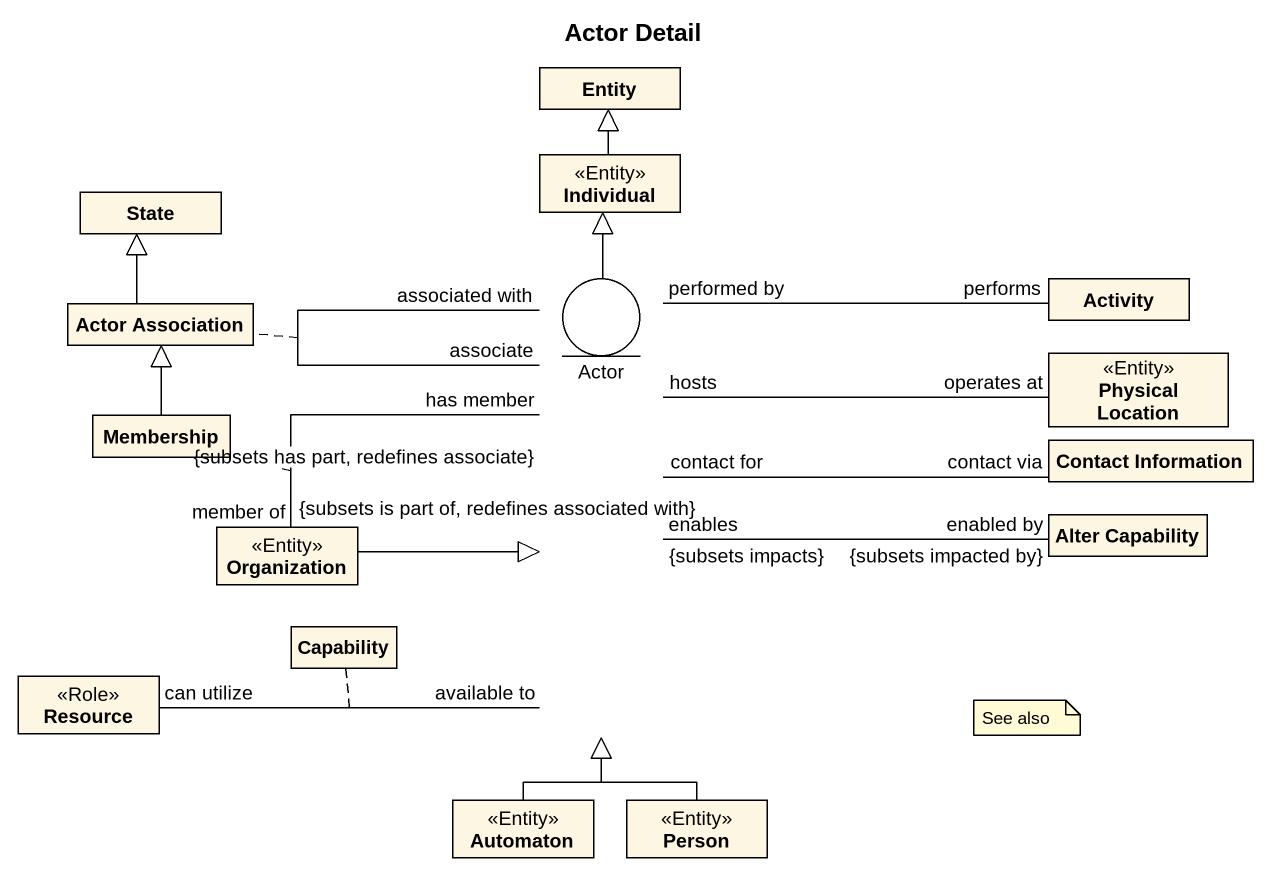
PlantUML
@startuml
title Actor Detail
allowmixing
hide circle
hide empty members
class "Entity" as Entity_
class "State" as State_
class Individual <<Entity>>
entity "Actor" as Actor_
class Activity
class "Actor Association" as Actor_Association
class "Physical Location" as Physical_Location <<Entity>>
class Membership
class "Contact Information" as Contact_Information
class "Alter Capability" as Alter_Capability
class Organization <<Entity>>
class Resource <<Role>>
class Capability
class Automaton <<Entity>>
class "Person" as Person_ <<Entity>>
Individual -up-|> Entity_
Actor_ -up-|> Individual
Actor_ "associated with" -- "associate" Actor_
Actor_ "performed by" -right- "performs" Activity
Actor_ "hosts" -right- "operates at" Physical_Location
Actor_ "contact for" -right- "contact via" Contact_Information
Actor_Association -up-|> State_
Membership -up-|> Actor_Association
Alter_Capability "enabled by\n{subsets impacted by}" -left- "enables\n{subsets impacts}" Actor_
Organization "member of\n{subsets is part of, redefines associated with}" -right- "has member\n{subsets has part, redefines associate}" Actor_
Organization -right-|> Actor_
Resource "can utilize" -right- "available to" Actor_
Automaton -up-|> Actor_
Person_ -up-|> Actor_
note as N1
  See also
end note
@enduml
